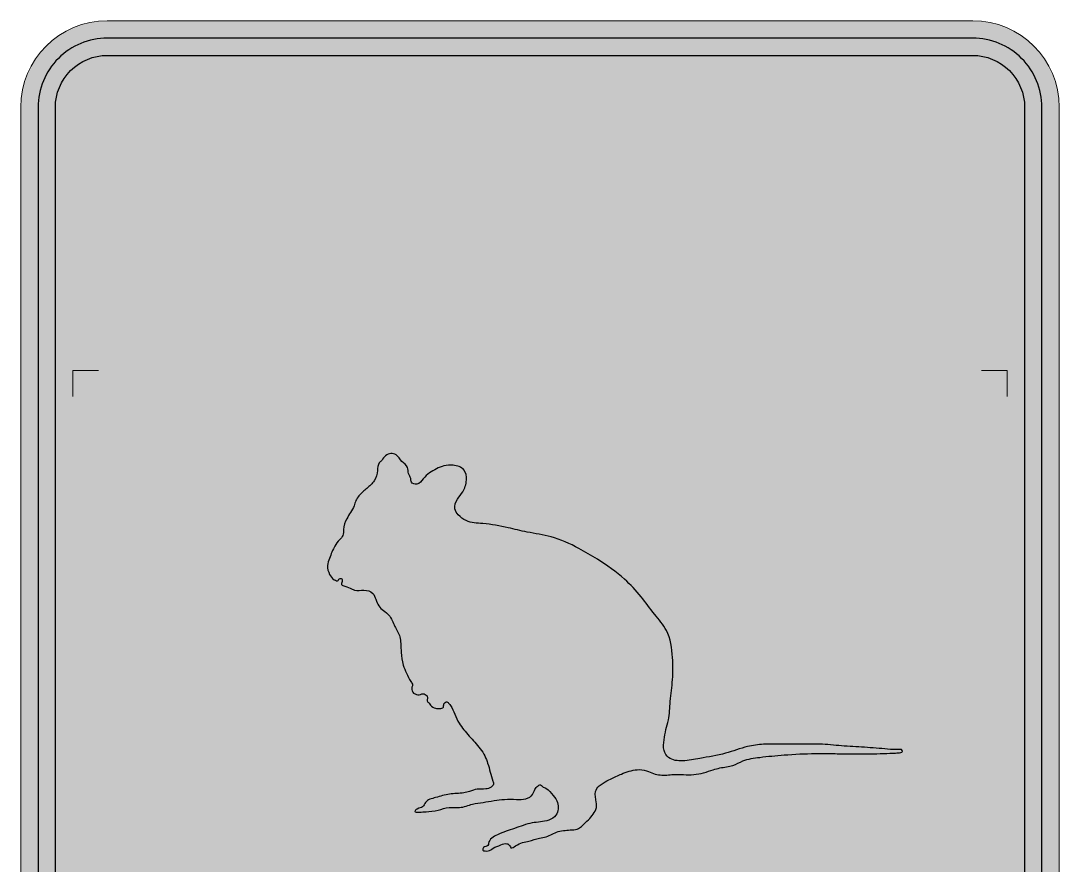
# Model space of a CAD drawing. Header units: millimetres. Extents: x -15 to 15, y -5.7 to 35.
# Drawn here: x -15 to 15, y 10.61 to 35 of the extents above; entities that cross this region are included whole.
import ezdxf

# ---------------------------------------------------------------- set-up
doc = ezdxf.new("R2010")
doc.units = ezdxf.units.MM
doc.layers.add('GREEN', color=7, linetype='Continuous', true_color=0x007f00)
doc.layers.add('GSCOLOR', color=7, linetype='Continuous', lineweight=0)

# ---------------------------------------------------------------- blocks, each defined once
blk = doc.blocks.new('MR-GM-31-4')
at = {"layer": 'GREEN', "true_color": 0x007f00}
blk.add_hatch(color=96, dxfattribs=at).paths.add_polyline_path([(-12.495, 0.5), (12.5, 0.5, 0.414214), (14.5, 2.5), (14.5, 32.5, 0.414214), (12.5, 34.5), (-12.5, 34.5, 0.414214), (-14.5, 32.5), (-14.5, 2.5, 0.414214), (-12.5, 0.5), (-12.5, 1, -0.414214), (-14, 2.5), (-14, 32.5, -0.414214), (-12.5, 34), (12.5, 34, -0.414214), (14, 32.5), (14, 2.5, -0.414214), (12.5, 1), (-12.495, 1)])
at = {"layer": 'GREEN', "linetype": 'Continuous'}
for points in [[(-11.711, 32.069, 0.190476), (-11.711, 29.931, 0.827503), (-10.235, 30.212), (-10.235, 30.295), (-10.655, 30.295), (-10.655, 30.212, -0.827503), (-11.321, 30.086, -0.190476), (-11.321, 31.914, -0.827503), (-10.655, 31.788), (-10.235, 31.788, 0.827503)], [(-8.915, 31.608), (-8.699, 30.745), (-8.915, 30.745), (-8.915, 30.325), (-8.594, 30.325), (-8.388, 29.5), (-7.955, 29.5), (-8.705, 32.5), (-9.125, 32.5), (-9.875, 29.5), (-9.442, 29.5), (-9.236, 30.325), (-8.915, 30.325), (-8.915, 30.745), (-9.131, 30.745)], [(-7.535, 29.5), (-7.115, 29.5), (-7.115, 32.08), (-6.571, 32.08, -0.344881), (-6.294, 31.863, -0.12178), (-6.294, 31.547, -0.344881), (-6.571, 31.33), (-7.115, 31.33), (-7.115, 30.91), (-6.693, 30.91), (-6.292, 29.5), (-5.855, 29.5), (-6.275, 30.975, 0.227614), (-5.887, 31.446, 0.12178), (-5.887, 31.964, 0.344881), (-6.571, 32.5), (-7.535, 32.5)], [(-4.925, 29.92), (-4.925, 30.88), (-4.268, 30.88), (-4.268, 31.3), (-4.925, 31.3), (-4.925, 32.08), (-3.815, 32.08), (-3.815, 32.5), (-5.345, 32.5), (-5.345, 29.5), (-3.815, 29.5), (-3.815, 29.92)], [(-1.695, 30.88), (-1.038, 30.88), (-1.038, 31.3), (-1.695, 31.3), (-1.695, 32.08), (-0.585, 32.08), (-0.585, 32.5), (-2.115, 32.5), (-2.115, 29.5), (-1.695, 29.5)], [(0.989, 31.89, -0.152381), (0.989, 30.11, -0.328043), (0.66, 29.867), (0.66, 29.448, 0.328109), (1.39, 29.985, 0.152381), (1.39, 32.015, 0.735537), (-0.07, 32.015, 0.152381), (-0.07, 29.985, 0.328163), (0.66, 29.448), (0.66, 29.867, -0.328163), (0.331, 30.11, -0.152381), (0.331, 31.89, -0.735537)], [(2.145, 29.5), (2.565, 29.5), (2.565, 32.08), (3.109, 32.08, -0.344881), (3.386, 31.863, -0.12178), (3.386, 31.547, -0.344881), (3.109, 31.33), (2.565, 31.33), (2.565, 30.91), (2.987, 30.91), (3.388, 29.5), (3.825, 29.5), (3.405, 30.975, 0.227614), (3.793, 31.446, 0.12178), (3.793, 31.964, 0.344881), (3.109, 32.5), (2.145, 32.5)], [(6.739, 31.89, -0.152381), (6.739, 30.11, -0.328043), (6.41, 29.867), (6.41, 29.448, 0.328109), (7.14, 29.985, 0.152381), (7.14, 32.015, 0.735537), (5.68, 32.015, 0.152381), (5.68, 29.985, 0.328163), (6.41, 29.448), (6.41, 29.867, -0.328163), (6.081, 30.11, -0.152381), (6.081, 31.89, -0.735537)], [(8.315, 32.5), (7.895, 32.5), (7.895, 30.288, 1), (9.575, 30.288), (9.575, 32.5), (9.155, 32.5), (9.155, 30.288, -1), (8.315, 30.288)], [(10.235, 29.5), (10.655, 29.5), (10.655, 32.08), (11.199, 32.08, -0.344881), (11.476, 31.863, -0.12178), (11.476, 31.547, -0.344881), (11.199, 31.33), (10.655, 31.33), (10.655, 30.91), (11.077, 30.91), (11.478, 29.5), (11.915, 29.5), (11.495, 30.975, 0.227614), (11.883, 31.446, 0.12178), (11.883, 31.964, 0.344881), (11.199, 32.5), (10.235, 32.5)], [(-9.841, 25.671), (-9.468, 28), (-8.912, 28), (-8.539, 25.671), (-8.12, 28), (-7.48, 28), (-8.29, 23.5), (-8.83, 23.5), (-9.19, 25.75), (-9.55, 23.5), (-10.09, 23.5), (-10.9, 28), (-10.26, 28)], [(-6.85, 28), (-6.22, 28), (-6.22, 23.5), (-6.85, 23.5)], [(-5.23, 28), (-4.6, 28), (-4.6, 24.13), (-2.935, 24.13), (-2.935, 23.5), (-5.23, 23.5)], [(-1.675, 27.37), (-1.159, 27.37, -0.348682), (-0.545, 26.883, -0.114899), (-0.545, 24.617, -0.348682), (-1.159, 24.13), (-1.675, 24.13), (-1.675, 23.5), (-1.159, 23.5, 0.348682), (0.068, 24.474, 0.114899), (0.068, 27.026, 0.348682), (-1.159, 28), (-2.305, 28), (-2.305, 23.5), (-1.675, 23.5)], [(1.115, 28), (1.745, 28), (1.745, 24.13), (3.41, 24.13), (3.41, 23.5), (1.115, 23.5)], [(4.04, 28), (4.67, 28), (4.67, 23.5), (4.04, 23.5)], [(6.29, 25.57), (7.276, 25.57), (7.276, 26.2), (6.29, 26.2), (6.29, 27.37), (7.955, 27.37), (7.955, 28), (5.66, 28), (5.66, 23.5), (6.29, 23.5)], [(9.215, 24.13), (9.215, 25.57), (10.201, 25.57), (10.201, 26.2), (9.215, 26.2), (9.215, 27.37), (10.88, 27.37), (10.88, 28), (8.585, 28), (8.585, 23.5), (10.88, 23.5), (10.88, 24.13)]]:
    blk.add_hatch(color=256, dxfattribs=at).paths.add_polyline_path(points)
at = {"layer": 'GREEN'}
h = blk.add_hatch(color=256, dxfattribs=at)
h.dxf.hatch_style = 1
edge = h.paths.add_edge_path()
edge.add_spline(control_points=[(-4.574, 22.295), (-4.542, 22.347), (-4.479, 22.448), (-4.313, 22.516), (-4.112, 22.464), (-4.019, 22.257), (-3.795, 22.135), (-3.823, 21.918), (-3.724, 21.799), (-3.736, 21.642), (-3.508, 21.565), (-3.38, 21.788), (-3.14, 21.984), (-2.842, 22.149), (-2.49, 22.178), (-2.153, 22.078), (-2.104, 21.707), (-2.197, 21.408), (-2.399, 21.188), (-2.504, 20.923), (-2.35, 20.696), (-2.087, 20.497), (-1.56, 20.482), (-0.978, 20.376), (-0.328, 20.209), (0.38, 20.116), (1.057, 19.809), (1.76, 19.386), (2.393, 18.953), (2.923, 18.386), (3.287, 17.866), (3.746, 17.352), (3.841, 16.656), (3.846, 15.969), (3.752, 15.372), (3.744, 14.883), (3.632, 14.521), (3.587, 14.228), (3.542, 13.934), (3.739, 13.642), (4.161, 13.599), (4.697, 13.712), (5.339, 13.807), (5.928, 14.041), (6.602, 14.128), (7.299, 14.084), (8.049, 14.122), (8.723, 14.048), (9.373, 14.019), (9.946, 13.969), (10.288, 13.939), (10.455, 13.959), (10.494, 13.856), (10.325, 13.851), (10.136, 13.843), (9.695, 13.822), (9.247, 13.823), (8.754, 13.823), (8.377, 13.837), (7.787, 13.836), (7.117, 13.804), (6.419, 13.735), (5.909, 13.666), (5.56, 13.458), (5.255, 13.439), (4.886, 13.327), (4.445, 13.179), (3.986, 13.248), (3.662, 13.209), (3.468, 13.211), (3.266, 13.241), (3.067, 13.363), (2.736, 13.383), (2.387, 13.264), (2.07, 13.115), (1.854, 13), (1.69, 12.896), (1.565, 12.702), (1.622, 12.478), (1.645, 12.251), (1.543, 12.075), (1.396, 11.911), (1.251, 11.778), (1.109, 11.638), (0.92, 11.632), (0.724, 11.612), (0.461, 11.588), (0.242, 11.422), (-0.054, 11.39), (-0.355, 11.28), (-0.602, 11.26), (-0.835, 11.07), (-0.873, 11.188), (-0.977, 11.257), (-1.157, 11.183), (-1.33, 11.12), (-1.471, 11.014), (-1.572, 11.015), (-1.67, 11.033), (-1.637, 11.127), (-1.57, 11.147), (-1.49, 11.161), (-1.489, 11.351), (-1.168, 11.535), (-0.737, 11.659), (-0.248, 11.859), (0.184, 11.852), (0.523, 12.053), (0.551, 12.395), (0.374, 12.635), (0.233, 12.815), (0.079, 12.864), (0.014, 12.957), (-0.102, 12.874), (-0.167, 12.761), (-0.219, 12.629), (-0.319, 12.558), (-0.462, 12.503), (-0.706, 12.513), (-1.01, 12.516), (-1.333, 12.476), (-1.64, 12.419), (-1.977, 12.382), (-2.291, 12.241), (-2.64, 12.301), (-2.945, 12.178), (-3.26, 12.156), (-3.441, 12.14), (-3.663, 12.138), (-3.52, 12.266), (-3.38, 12.261), (-3.298, 12.498), (-2.977, 12.564), (-2.621, 12.688), (-2.278, 12.671), (-2.015, 12.739), (-1.812, 12.824), (-1.593, 12.792), (-1.426, 12.84), (-1.324, 12.937), (-1.41, 13.19), (-1.474, 13.453), (-1.617, 13.853), (-1.882, 14.16), (-2.149, 14.455), (-2.416, 14.791), (-2.486, 15.094), (-2.631, 15.273), (-2.687, 15.354), (-2.8, 15.275), (-2.766, 15.145), (-2.911, 15.129), (-3.038, 15.13), (-3.15, 15.205), (-3.203, 15.295), (-3.286, 15.347), (-3.231, 15.441), (-3.287, 15.546), (-3.401, 15.572), (-3.486, 15.522), (-3.569, 15.541), (-3.679, 15.571), (-3.725, 15.706), (-3.666, 15.821), (-3.765, 15.964), (-3.856, 16.144), (-3.974, 16.423), (-4.01, 16.716), (-4.023, 16.988), (-4.038, 17.256), (-4.218, 17.507), (-4.327, 17.874), (-4.723, 18.052), (-4.751, 18.476), (-5.091, 18.581), (-5.302, 18.525), (-5.48, 18.607), (-5.589, 18.651), (-5.77, 18.705), (-5.699, 18.809), (-5.723, 18.9), (-5.812, 18.889), (-5.832, 18.8), (-5.997, 18.869), (-6.092, 19.014), (-6.17, 19.251), (-6.059, 19.525), (-5.965, 19.786), (-5.813, 19.993), (-5.673, 20.127), (-5.684, 20.359), (-5.59, 20.656), (-5.383, 20.894), (-5.315, 21.197), (-5.122, 21.396), (-4.919, 21.555), (-4.746, 21.749), (-4.687, 21.975), (-4.688, 22.208), (-4.6, 22.275), (-4.574, 22.295)], knot_values=[0, 0, 0, 0, 4.32832, 8.380824, 11.998974, 18.001332, 23.732068, 28.121388, 31.832762, 34.270332, 38.357203, 44.229771, 50.163347, 61.240627, 67.519017, 75.728441, 82.919037, 91.393667, 97.60143, 104.65878, 109.318066, 116.094813, 127.781739, 145.655303, 158.968717, 175.87136, 196.716483, 211.576233, 234.885664, 251.493719, 266.925712, 280.700962, 299.888681, 315.171522, 330.259594, 343.16735, 350.000121, 357.296009, 364.661811, 370.432925, 380.371582, 392.365009, 410.495652, 426.459138, 437.619098, 458.948847, 476.536481, 491.402572, 507.45656, 523.438571, 532.096096, 533.130347, 534.552129, 537.623543, 541.271998, 550.1587, 567.773982, 574.216728, 585.445112, 594.829806, 616.611656, 633.507687, 645.412345, 652.98206, 662.078036, 666.855018, 680.729382, 694.842849, 699.425488, 704.111013, 708.76211, 713.865819, 720.553696, 731.709197, 739.978056, 745.775858, 749.25867, 753.881103, 761.121426, 764.940092, 769.97969, 775.038456, 780.826162, 784.202422, 788.876423, 793.61386, 798.603001, 807.486399, 812.316181, 819.814752, 829.645858, 833.10051, 834.670642, 837.050242, 841.405309, 847.226108, 850.982559, 853.1412, 854.841482, 856.595683, 858.212912, 859.913197, 861.539653, 870.076303, 882.697281, 895.461961, 907.063439, 913.178699, 921.814437, 927.539417, 934.6324, 937.373978, 939.008505, 941.627606, 945.053605, 949.170172, 951.196101, 953.675884, 960.076235, 968.340422, 975.654201, 983.372203, 990.708908, 999.977494, 1007.303724, 1015.079554, 1023.46872, 1028.400653, 1031.252719, 1033.615152, 1037.60956, 1041.201595, 1048.960238, 1058.924829, 1068.863812, 1072.971891, 1078.406117, 1084.32832, 1088.294705, 1090.875943, 1093.072479, 1105.976652, 1111.429037, 1123.127003, 1134.632709, 1140.165078, 1153.819467, 1155.366642, 1157.274695, 1159.810409, 1162.190047, 1164.978481, 1167.833259, 1171.892033, 1173.565791, 1175.600945, 1177.641892, 1179.932557, 1183.056354, 1184.880487, 1186.699327, 1188.923222, 1192.762165, 1194.897528, 1197.543104, 1204.029808, 1210.072884, 1218.927523, 1225.004604, 1229.799749, 1237.806593, 1246.613023, 1256.12786, 1265.676991, 1272.096127, 1278.639883, 1280.782005, 1285.75318, 1288.335768, 1291.246644, 1292.353825, 1294.381816, 1295.315028, 1298.113272, 1302.996883, 1309.246786, 1314.408961, 1323.763309, 1329.063907, 1332.888987, 1336.975394, 1344.798833, 1354.966965, 1358.866778, 1366.684712, 1373.943208, 1377.665795, 1385.033178, 1390.538949, 1392.769791, 1392.769791, 1392.769791, 1392.769791], degree=3, periodic=0)
at = {"layer": 'GSCOLOR', "true_color": 0xf5f5f5, "transparency": 33554687}
blk.add_hatch(color=7, dxfattribs=at).paths.add_polyline_path([(-12.5, 0), (12.5, 0, 0.414214), (15, 2.5), (15, 32.5, 0.414214), (12.5, 35), (-12.5, 35, 0.414214), (-15, 32.5), (-15, 2.5, 0.414214)])
at = {"layer": 'GREEN', "linetype": 'Continuous', "transparency": 33554687}
blk.add_lwpolyline([(-12.495, 0.5), (12.5, 0.5, 0.414214), (14.5, 2.5), (14.5, 32.5, 0.414214), (12.5, 34.5), (-12.5, 34.5, 0.414214), (-14.5, 32.5), (-14.5, 2.5, 0.414214), (-12.5, 0.5), (-12.5, 1, -0.414214), (-14, 2.5), (-14, 32.5, -0.414214), (-12.5, 34), (12.5, 34, -0.414214), (14, 32.5), (14, 2.5, -0.414214), (12.5, 1), (-12.5, 1), (-12.5, 0.5)], format="xyb", close=True, dxfattribs=at).dxf.unprotected_set("ltscale", 0)
at = {"layer": 'GREEN'}
blk.add_spline([(-4.574, 22.295), (-4.462, 22.437), (-4.305, 22.498), (-4.159, 22.46), (-3.993, 22.272), (-3.828, 22.098), (-3.797, 21.918), (-3.735, 21.775), (-3.716, 21.675), (-3.558, 21.61), (-3.374, 21.771), (-3.189, 21.937), (-2.774, 22.141), (-2.512, 22.16), (-2.196, 22.025), (-2.127, 21.733), (-2.231, 21.394), (-2.381, 21.183), (-2.458, 20.898), (-2.362, 20.729), (-2.135, 20.56), (-1.654, 20.475), (-0.917, 20.354), (-0.374, 20.231), (0.318, 20.093), (1.122, 19.758), (1.657, 19.443), (2.443, 18.868), (2.921, 18.364), (3.313, 17.853), (3.652, 17.387), (3.829, 16.605), (3.829, 15.967), (3.763, 15.34), (3.71, 14.803), (3.64, 14.526), (3.586, 14.226), (3.583, 13.918), (3.717, 13.718), (4.121, 13.622), (4.618, 13.692), (5.36, 13.842), (5.999, 14.034), (6.46, 14.099), (7.352, 14.099), (8.087, 14.103), (8.706, 14.057), (9.375, 14.014), (10.041, 13.961), (10.403, 13.953), (10.446, 13.949), (10.47, 13.895), (10.349, 13.851), (10.197, 13.845), (9.826, 13.83), (9.09, 13.823), (8.821, 13.824), (8.352, 13.834), (7.96, 13.834), (7.05, 13.792), (6.348, 13.723), (5.862, 13.619), (5.572, 13.491), (5.199, 13.417), (5.007, 13.363), (4.444, 13.225), (3.854, 13.228), (3.663, 13.213), (3.468, 13.216), (3.277, 13.252), (3.081, 13.337), (2.803, 13.366), (2.353, 13.242), (2.04, 13.097), (1.827, 12.981), (1.709, 12.897), (1.607, 12.732), (1.624, 12.43), (1.629, 12.271), (1.538, 12.081), (1.4, 11.921), (1.226, 11.753), (1.116, 11.665), (0.924, 11.63), (0.726, 11.613), (0.521, 11.58), (0.182, 11.428), (-0.016, 11.387), (-0.318, 11.304), (-0.705, 11.168), (-0.839, 11.114), (-0.874, 11.17), (-0.954, 11.229), (-1.133, 11.194), (-1.354, 11.095), (-1.493, 11.021), (-1.583, 11.019), (-1.649, 11.046), (-1.63, 11.116), (-1.569, 11.146), (-1.503, 11.173), (-1.486, 11.238), (-1.23, 11.487), (-0.735, 11.67), (-0.226, 11.828), (0.251, 11.911), (0.461, 12.057), (0.505, 12.415), (0.383, 12.621), (0.171, 12.828), (0.071, 12.884), (0.019, 12.928), (-0.08, 12.882), (-0.161, 12.765), (-0.247, 12.616), (-0.315, 12.565), (-0.411, 12.527), (-0.678, 12.51), (-1.024, 12.508), (-1.327, 12.474), (-1.646, 12.422), (-1.948, 12.371), (-2.322, 12.273), (-2.628, 12.273), (-2.944, 12.197), (-3.292, 12.153), (-3.498, 12.14), (-3.615, 12.16), (-3.547, 12.231), (-3.393, 12.295), (-3.309, 12.419), (-3.018, 12.561), (-2.614, 12.662), (-2.2, 12.696), (-2.033, 12.738), (-1.815, 12.801), (-1.568, 12.809), (-1.411, 12.863), (-1.343, 12.946), (-1.358, 13.036), (-1.512, 13.553), (-1.595, 13.765), (-1.884, 14.159), (-2.2, 14.522), (-2.337, 14.708), (-2.589, 15.22), (-2.628, 15.271), (-2.687, 15.325), (-2.775, 15.266), (-2.792, 15.168), (-2.903, 15.132), (-3.022, 15.14), (-3.163, 15.234), (-3.206, 15.289), (-3.262, 15.353), (-3.249, 15.437), (-3.289, 15.524), (-3.415, 15.555), (-3.488, 15.532), (-3.563, 15.54), (-3.65, 15.575), (-3.704, 15.726), (-3.684, 15.813), (-3.729, 15.914), (-3.857, 16.153), (-3.949, 16.389), (-4.009, 16.754), (-4.024, 17.007), (-4.049, 17.206), (-4.195, 17.507), (-4.367, 17.832), (-4.66, 18.101), (-4.834, 18.46), (-5.085, 18.554), (-5.359, 18.556), (-5.442, 18.589), (-5.636, 18.664), (-5.731, 18.716), (-5.711, 18.836), (-5.726, 18.879), (-5.81, 18.868), (-5.829, 18.834), (-5.944, 18.854), (-6.078, 19.008), (-6.14, 19.262), (-6.082, 19.47), (-5.925, 19.828), (-5.794, 20.006), (-5.697, 20.133), (-5.674, 20.302), (-5.582, 20.616), (-5.371, 20.984), (-5.318, 21.139), (-5.114, 21.393), (-4.887, 21.595), (-4.788, 21.715), (-4.696, 22.008), (-4.643, 22.232), (-4.574, 22.295)], degree=3, dxfattribs=at)
at = {"layer": 'GSCOLOR', "color": 4}
for p, q in [((-12.5, 35), (12.5, 35)), ((-15, 32.5), (-15, 2.5)), ((15, 32.5), (15, 2.5))]:
    blk.add_line(p, q, dxfattribs=at)
for points in [[(-12.75, 24.9), (-13.5, 24.9), (-13.5, 24.15)], [(12.75, 24.9), (13.5, 24.9), (13.5, 24.15)]]:
    blk.add_lwpolyline(points, dxfattribs=at)
for centre, start, end in [((-12.5, 32.5), 90, 180), ((12.5, 32.5), 0, 90)]:
    blk.add_arc(centre, 2.5, start, end, dxfattribs=at)

msp = doc.modelspace()

# ---------------------------------------------------------------- block references
msp.add_blockref('MR-GM-31-4', (0, 0))

doc.saveas('drawing.dxf')
